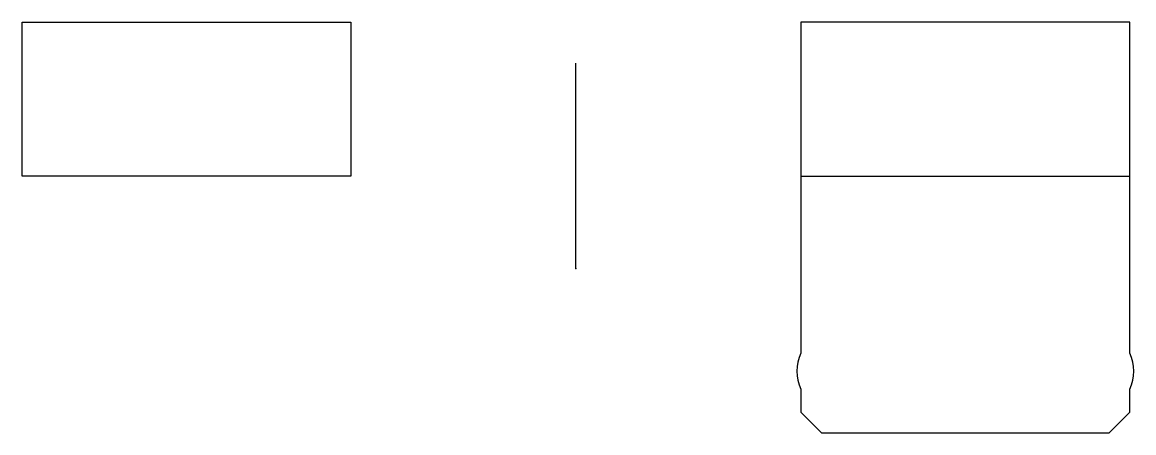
# Model space of a CAD drawing. Header units: millimetres. Extents: x -27 to 27.2, y -8 to 12.
import ezdxf

# ---------------------------------------------------------------- set-up
doc = ezdxf.new("R2010")
doc.units = ezdxf.units.MM
doc.layers.get('0').update_dxf_attribs({"linetype": 'CONTINUOUS'})

msp = doc.modelspace()

# ---------------------------------------------------------------- linework, layer by layer
msp.add_line((0, 0), (0, 10))
for points in [[(-10.953, 4.5), (-26.953, 4.5), (-26.953, 12), (-10.953, 12)], [(26.953, 12), (10.953, 12), (10.953, 4.5), (26.953, 4.5)]]:
    msp.add_lwpolyline(points, close=True)
msp.add_lwpolyline([(25.953, -8), (26.953, -7), (26.953, -5.872, 0.229416), (26.953, -4.128), (26.953, 12), (10.953, 12), (10.953, -4.128, 0.229416), (10.953, -5.872), (10.953, -7), (11.953, -8)], format="xyb", close=True)
msp.add_point((0, 0))

doc.saveas('drawing.dxf')
